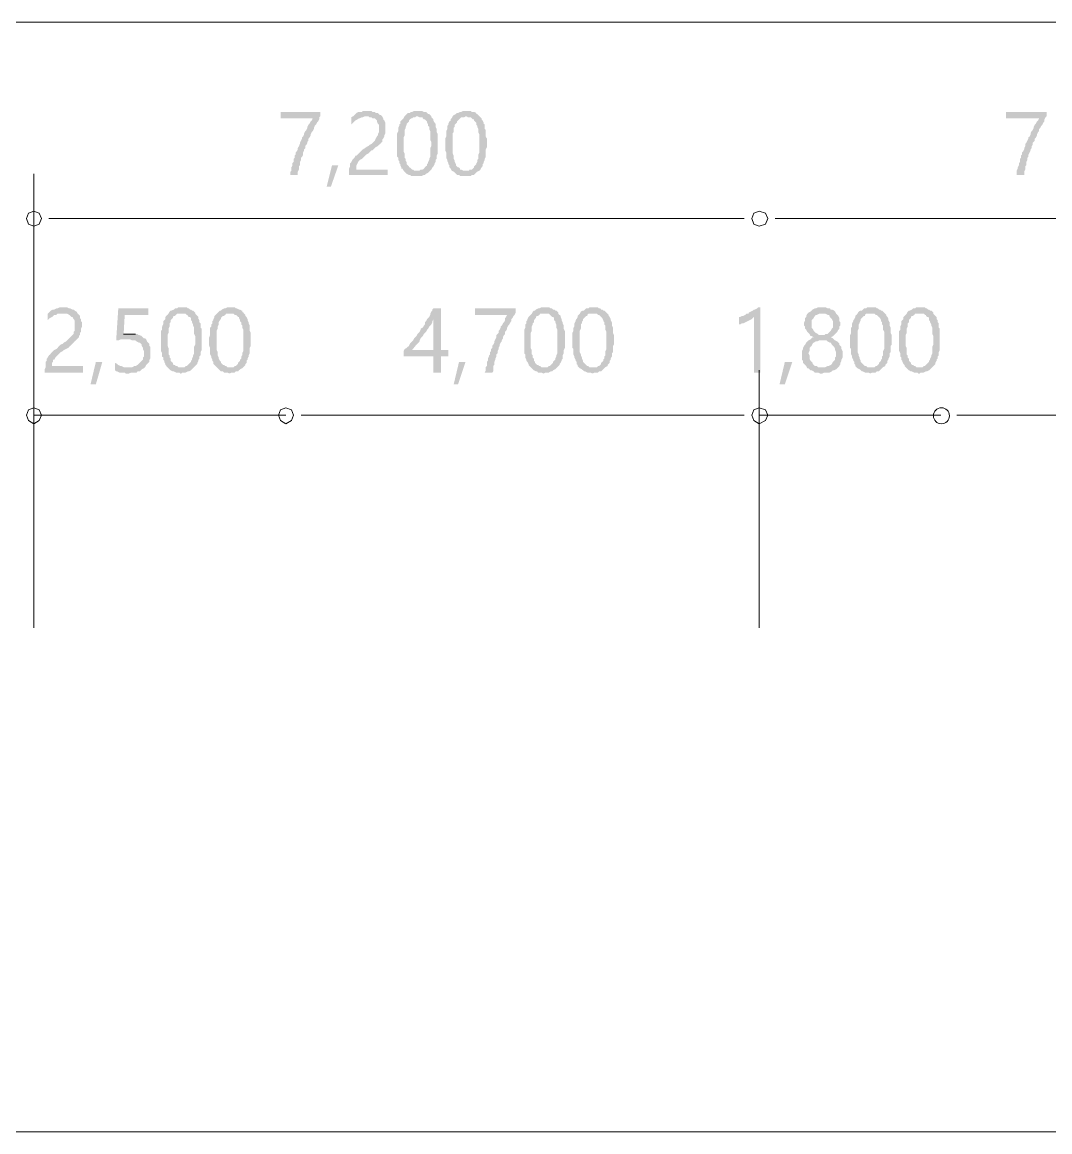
# Model space of a CAD drawing. Header units: millimetres. Extents: x -2246 to 101218, y 0 to 66109.
# Drawn here: x 75956 to 86146, y 49515 to 60521 of the extents above; entities that cross this region are included whole.
import ezdxf

# ---------------------------------------------------------------- set-up
doc = ezdxf.new("R2010")
doc.units = ezdxf.units.MM
doc.layers.add('PDF_솔리드 채우기', color=7, linetype='Continuous')
doc.layers.add('PDF_형상', color=7, linetype='Continuous')

msp = doc.modelspace()

# ---------------------------------------------------------------- hatches: boundary and pattern name
at = {"layer": 'PDF_솔리드 채우기', "transparency": 33554559}
for points in [[(78911, 59631), (78519, 59631), (78519, 59567), (78837, 59567), (78837, 59567), (78827, 59546), (78816, 59536), (78805, 59514), (78795, 59504), (78784, 59483), (78784, 59472), (78774, 59451), (78763, 59440), (78752, 59419), (78752, 59408), (78742, 59387), (78731, 59377), (78731, 59366), (78721, 59345), (78721, 59345), (78710, 59324), (78710, 59313), (78700, 59292), (78689, 59271), (78689, 59260), (78678, 59239), (78668, 59228), (78668, 59207), (78657, 59197), (78657, 59175), (78647, 59165), (78647, 59154), (78647, 59133), (78636, 59122), (78636, 59101), (78625, 59080), (78625, 59069), (78625, 59048), (78615, 59038), (78615, 59017), (78615, 59006), (78689, 59006), (78689, 59006), (78689, 59027), (78689, 59038), (78700, 59059), (78700, 59069), (78700, 59091), (78710, 59101), (78710, 59122), (78710, 59133), (78721, 59154), (78721, 59175), (78731, 59186), (78742, 59207), (78742, 59228), (78752, 59250), (78752, 59260), (78763, 59271), (78763, 59292), (78774, 59303), (78784, 59324), (78784, 59334), (78795, 59345), (78795, 59366), (78805, 59377), (78816, 59398), (78816, 59408), (78827, 59430), (78837, 59440), (78848, 59461), (78848, 59472), (78858, 59493), (78869, 59504), (78880, 59525), (78890, 59536), (78901, 59557), (78901, 59578), (78911, 59588)], [(79377, 59641), (79377, 59641), (79356, 59641), (79335, 59641), (79324, 59631), (79303, 59631), (79293, 59631), (79271, 59620), (79261, 59610), (79250, 59599), (79240, 59588), (79367, 59588), (79388, 59588), (79399, 59578), (79420, 59578), (79430, 59567), (79452, 59567), (79462, 59557), (79473, 59546), (79473, 59536), (79483, 59514), (79494, 59504), (79494, 59483), (79494, 59461), (79494, 59451), (79494, 59430), (79483, 59408), (79483, 59398), (79473, 59387), (79462, 59366), (79462, 59366), (79452, 59345), (79441, 59334), (79430, 59324), (79420, 59313), (79399, 59303), (79388, 59292), (79367, 59281), (79356, 59271), (79335, 59260), (79314, 59239), (79303, 59228), (79293, 59218), (79282, 59207), (79271, 59197), (79261, 59197), (79250, 59175), (79240, 59165), (79229, 59154), (79219, 59133), (79208, 59122), (79208, 59122), (79208, 59101), (79208, 59091), (79197, 59069), (79197, 59048), (79197, 59038), (79197, 59006), (79579, 59006), (79579, 59059), (79271, 59059), (79271, 59069), (79271, 59091), (79271, 59101), (79282, 59122), (79282, 59122), (79293, 59144), (79303, 59154), (79324, 59165), (79324, 59165), (79335, 59175), (79346, 59186), (79356, 59197), (79367, 59207), (79388, 59218), (79399, 59228), (79420, 59250), (79430, 59250), (79452, 59271), (79462, 59281), (79483, 59292), (79494, 59303), (79505, 59313), (79515, 59324), (79526, 59334), (79526, 59355), (79526, 59355), (79536, 59366), (79547, 59387), (79547, 59398), (79557, 59419), (79557, 59430), (79557, 59451), (79557, 59472), (79557, 59472), (79557, 59493), (79557, 59514), (79557, 59525), (79547, 59546), (79536, 59557), (79536, 59567), (79526, 59588), (79515, 59599), (79505, 59599), (79494, 59610), (79483, 59620), (79462, 59620), (79452, 59631), (79430, 59631), (79420, 59641), (79399, 59641)], [(79240, 59588), (79219, 59578), (79219, 59504), (79229, 59514), (79240, 59525), (79250, 59536), (79261, 59546), (79282, 59557), (79293, 59567), (79303, 59567), (79324, 59578), (79335, 59578), (79356, 59588), (79367, 59588)], [(79748, 59588), (79738, 59567), (79727, 59557), (79727, 59557), (79716, 59546), (79706, 59536), (79706, 59514), (79695, 59504), (79695, 59493), (79685, 59472), (79685, 59461), (79685, 59440), (79674, 59419), (79674, 59408), (79674, 59387), (79674, 59366), (79674, 59345), (79674, 59324), (79674, 59303), (79674, 59281), (79674, 59260), (79674, 59250), (79674, 59228), (79674, 59207), (79674, 59186), (79685, 59175), (79685, 59154), (79695, 59144), (79695, 59122), (79706, 59112), (79706, 59101), (79716, 59080), (79716, 59069), (79727, 59069), (79738, 59048), (79748, 59038), (79759, 59027), (79769, 59017), (79791, 59006), (79801, 59006), (79812, 58995), (79833, 58995), (79854, 58995), (79865, 58995), (79865, 58995), (79886, 58995), (79907, 58995), (79918, 58995), (79939, 59006), (79949, 59006), (79960, 59017), (79981, 59027), (79992, 59038), (80002, 59048), (79875, 59048), (79865, 59048), (79854, 59048), (79843, 59048), (79833, 59059), (79822, 59059), (79812, 59069), (79801, 59080), (79791, 59080), (79791, 59091), (79780, 59101), (79769, 59112), (79769, 59133), (79759, 59144), (79759, 59165), (79748, 59175), (79748, 59197), (79748, 59218), (79738, 59239), (79738, 59260), (79738, 59281), (79738, 59303), (79738, 59324), (79738, 59345), (79738, 59377), (79748, 59398), (79748, 59419), (79748, 59430), (79748, 59451), (79759, 59472), (79759, 59483), (79769, 59504), (79769, 59514), (79780, 59525), (79791, 59536), (79791, 59546), (79801, 59557), (79812, 59567), (79822, 59567), (79833, 59578), (79843, 59578), (79854, 59578), (79865, 59588), (79875, 59588)], [(79886, 59641), (79875, 59641), (79865, 59641), (79843, 59641), (79822, 59631), (79812, 59631), (79801, 59620), (79780, 59620), (79769, 59610), (79759, 59599), (79748, 59588), (79875, 59588), (79875, 59588), (79896, 59578), (79907, 59578), (79918, 59578), (79928, 59578), (79928, 59567), (79939, 59557), (79949, 59557), (79960, 59546), (79971, 59536), (79971, 59525), (79981, 59504), (79981, 59493), (79992, 59483), (79992, 59461), (80002, 59440), (80002, 59430), (80002, 59408), (80002, 59387), (80002, 59355), (80013, 59334), (80013, 59313), (80013, 59292), (80002, 59271), (80002, 59250), (80002, 59228), (80002, 59207), (80002, 59186), (79992, 59165), (79992, 59154), (79981, 59133), (79981, 59122), (79971, 59112), (79971, 59101), (79960, 59091), (79949, 59080), (79939, 59069), (79928, 59059), (79918, 59059), (79907, 59059), (79896, 59048), (79886, 59048), (79875, 59048), (80002, 59048), (80013, 59059), (80024, 59080), (80024, 59080), (80034, 59091), (80045, 59112), (80045, 59122), (80055, 59133), (80055, 59154), (80066, 59165), (80066, 59186), (80066, 59197), (80077, 59218), (80077, 59239), (80077, 59260), (80077, 59281), (80077, 59303), (80077, 59324), (80077, 59324), (80077, 59345), (80077, 59366), (80077, 59387), (80077, 59408), (80066, 59430), (80066, 59451), (80066, 59461), (80055, 59483), (80055, 59504), (80055, 59514), (80045, 59525), (80034, 59546), (80034, 59557), (80024, 59567), (80013, 59578), (80013, 59588), (80002, 59599), (79992, 59610), (79981, 59610), (79971, 59620), (79960, 59631), (79949, 59631), (79939, 59631), (79918, 59641), (79907, 59641), (79896, 59641)], [(80225, 59588), (80214, 59567), (80204, 59557), (80204, 59557), (80204, 59546), (80193, 59536), (80182, 59514), (80182, 59504), (80172, 59493), (80172, 59472), (80172, 59461), (80161, 59440), (80161, 59419), (80161, 59408), (80161, 59387), (80151, 59366), (80151, 59345), (80151, 59324), (80151, 59303), (80151, 59281), (80151, 59260), (80151, 59250), (80161, 59228), (80161, 59207), (80161, 59186), (80161, 59175), (80172, 59154), (80172, 59144), (80182, 59122), (80182, 59112), (80193, 59101), (80193, 59080), (80204, 59069), (80204, 59069), (80214, 59048), (80235, 59038), (80246, 59027), (80257, 59017), (80267, 59006), (80288, 59006), (80299, 58995), (80320, 58995), (80331, 58995), (80352, 58995), (80352, 58995), (80373, 58995), (80384, 58995), (80405, 58995), (80415, 59006), (80437, 59006), (80447, 59017), (80458, 59027), (80468, 59038), (80490, 59048), (80352, 59048), (80352, 59048), (80341, 59048), (80331, 59048), (80310, 59059), (80299, 59059), (80299, 59069), (80288, 59080), (80278, 59080), (80267, 59091), (80257, 59101), (80257, 59112), (80246, 59133), (80246, 59144), (80235, 59165), (80235, 59175), (80235, 59197), (80225, 59218), (80225, 59239), (80225, 59260), (80225, 59281), (80225, 59303), (80225, 59324), (80225, 59345), (80225, 59377), (80225, 59398), (80225, 59419), (80235, 59430), (80235, 59451), (80235, 59472), (80246, 59483), (80246, 59504), (80257, 59514), (80267, 59525), (80267, 59536), (80278, 59546), (80288, 59557), (80299, 59567), (80299, 59567), (80310, 59578), (80320, 59578), (80341, 59578), (80352, 59588), (80362, 59588)], [(80362, 59641), (80362, 59641), (80341, 59641), (80331, 59641), (80310, 59631), (80299, 59631), (80278, 59620), (80267, 59620), (80257, 59610), (80235, 59599), (80225, 59588), (80362, 59588), (80362, 59588), (80373, 59578), (80384, 59578), (80394, 59578), (80405, 59578), (80415, 59567), (80426, 59557), (80437, 59557), (80437, 59546), (80447, 59536), (80458, 59525), (80458, 59504), (80468, 59493), (80468, 59483), (80479, 59461), (80479, 59440), (80479, 59430), (80490, 59408), (80490, 59387), (80490, 59355), (80490, 59334), (80490, 59313), (80490, 59292), (80490, 59271), (80490, 59250), (80490, 59228), (80479, 59207), (80479, 59186), (80479, 59165), (80468, 59154), (80468, 59133), (80458, 59122), (80458, 59112), (80447, 59101), (80437, 59091), (80437, 59080), (80426, 59069), (80415, 59059), (80405, 59059), (80394, 59059), (80384, 59048), (80373, 59048), (80352, 59048), (80490, 59048), (80500, 59059), (80511, 59080), (80511, 59080), (80521, 59091), (80521, 59112), (80532, 59122), (80532, 59133), (80543, 59154), (80543, 59165), (80553, 59186), (80553, 59197), (80553, 59218), (80553, 59239), (80553, 59260), (80564, 59281), (80564, 59303), (80564, 59324), (80564, 59324), (80564, 59345), (80564, 59366), (80553, 59387), (80553, 59408), (80553, 59430), (80553, 59451), (80543, 59461), (80543, 59483), (80543, 59504), (80532, 59514), (80532, 59525), (80521, 59546), (80511, 59557), (80511, 59567), (80500, 59578), (80490, 59588), (80479, 59599), (80468, 59610), (80458, 59610), (80458, 59620), (80437, 59631), (80426, 59631), (80415, 59631), (80405, 59641), (80394, 59641), (80373, 59641)], [(86114, 59631), (85712, 59631), (85712, 59567), (86040, 59567), (86040, 59567), (86029, 59546), (86019, 59536), (86008, 59514), (85997, 59504), (85987, 59483), (85987, 59472), (85976, 59451), (85966, 59440), (85955, 59419), (85955, 59408), (85945, 59387), (85934, 59377), (85934, 59366), (85923, 59345), (85923, 59345), (85913, 59324), (85902, 59313), (85902, 59292), (85892, 59271), (85892, 59260), (85881, 59239), (85870, 59228), (85870, 59207), (85860, 59197), (85860, 59175), (85849, 59165), (85849, 59154), (85849, 59133), (85839, 59122), (85839, 59101), (85828, 59080), (85828, 59069), (85817, 59048), (85817, 59038), (85817, 59017), (85817, 59006), (85892, 59006), (85892, 59006), (85892, 59027), (85892, 59038), (85902, 59059), (85902, 59069), (85902, 59091), (85913, 59101), (85913, 59122), (85913, 59133), (85923, 59154), (85923, 59175), (85934, 59186), (85934, 59207), (85945, 59228), (85955, 59250), (85955, 59260), (85966, 59271), (85966, 59292), (85976, 59303), (85976, 59324), (85987, 59334), (85997, 59345), (85997, 59366), (86008, 59377), (86019, 59398), (86019, 59408), (86029, 59430), (86040, 59440), (86040, 59461), (86050, 59472), (86061, 59493), (86072, 59504), (86082, 59525), (86093, 59536), (86093, 59557), (86103, 59578), (86114, 59588)], [(76369, 57693), (76359, 57693), (76348, 57693), (76327, 57693), (76306, 57682), (76295, 57682), (76274, 57671), (76263, 57671), (76242, 57661), (76232, 57650), (76221, 57640), (76359, 57629), (76369, 57629), (76390, 57629), (76401, 57629), (76422, 57618), (76433, 57608), (76443, 57597), (76454, 57597), (76465, 57576), (76475, 57565), (76475, 57555), (76475, 57534), (76475, 57512), (76475, 57502), (76475, 57481), (76475, 57459), (76465, 57449), (76465, 57428), (76454, 57417), (76443, 57407), (76433, 57396), (76422, 57385), (76412, 57375), (76401, 57364), (76390, 57354), (76369, 57343), (76359, 57332), (76337, 57322), (76316, 57301), (76306, 57290), (76295, 57279), (76274, 57269), (76263, 57258), (76253, 57248), (76242, 57237), (76232, 57226), (76221, 57216), (76210, 57195), (76200, 57184), (76200, 57173), (76200, 57163), (76189, 57152), (76189, 57142), (76189, 57121), (76189, 57099), (76179, 57078), (76179, 57046), (76560, 57046), (76560, 57110), (76253, 57110), (76253, 57121), (76253, 57142), (76263, 57152), (76263, 57173), (76274, 57173), (76285, 57195), (76295, 57205), (76306, 57216), (76306, 57216), (76316, 57226), (76327, 57237), (76337, 57248), (76359, 57258), (76369, 57269), (76390, 57279), (76412, 57290), (76422, 57301), (76433, 57311), (76454, 57332), (76465, 57343), (76475, 57354), (76486, 57364), (76496, 57375), (76507, 57385), (76518, 57396), (76518, 57407), (76528, 57417), (76528, 57438), (76539, 57449), (76539, 57470), (76539, 57481), (76549, 57502), (76549, 57523), (76549, 57523), (76549, 57544), (76539, 57555), (76539, 57576), (76528, 57587), (76528, 57608), (76518, 57618), (76507, 57629), (76496, 57650), (76496, 57650), (76475, 57661), (76465, 57671), (76454, 57671), (76433, 57682), (76422, 57682), (76401, 57693), (76390, 57693)], [(77206, 57682), (76909, 57682), (76888, 57364), (76899, 57364), (76909, 57364), (76931, 57375), (76941, 57375), (76962, 57375), (76984, 57375), (76994, 57375), (77174, 57385), (77164, 57385), (77153, 57396), (77142, 57407), (77121, 57417), (77111, 57417), (77100, 57428), (77079, 57428), (76962, 57428), (76973, 57618), (77206, 57618)], [(77545, 57693), (77534, 57693), (77524, 57693), (77503, 57693), (77492, 57682), (77471, 57682), (77460, 57671), (77439, 57661), (77428, 57661), (77418, 57650), (77407, 57629), (77534, 57629), (77545, 57629), (77556, 57629), (77566, 57629), (77577, 57629), (77587, 57618), (77598, 57618), (77598, 57608), (77609, 57597), (77619, 57597), (77630, 57587), (77630, 57565), (77640, 57555), (77640, 57544), (77651, 57523), (77651, 57512), (77661, 57491), (77661, 57470), (77661, 57449), (77661, 57428), (77672, 57407), (77672, 57385), (77672, 57364), (77672, 57343), (77672, 57322), (77661, 57301), (77661, 57279), (77661, 57258), (77661, 57237), (77651, 57216), (77651, 57205), (77640, 57184), (77640, 57173), (77630, 57163), (77630, 57152), (77619, 57142), (77609, 57131), (77598, 57121), (77587, 57110), (77577, 57110), (77566, 57099), (77556, 57099), (77545, 57099), (77534, 57099), (77661, 57099), (77672, 57110), (77683, 57121), (77693, 57131), (77693, 57142), (77704, 57163), (77704, 57173), (77714, 57184), (77714, 57205), (77725, 57216), (77725, 57237), (77725, 57248), (77736, 57269), (77736, 57290), (77736, 57311), (77736, 57322), (77736, 57343), (77736, 57364), (77736, 57364), (77736, 57396), (77736, 57417), (77736, 57438), (77736, 57459), (77736, 57481), (77725, 57491), (77725, 57512), (77725, 57534), (77714, 57544), (77714, 57565), (77704, 57576), (77704, 57597), (77693, 57608), (77683, 57618), (77672, 57629), (77672, 57640), (77661, 57650), (77651, 57661), (77640, 57661), (77630, 57671), (77619, 57671), (77609, 57682), (77598, 57682), (77587, 57693), (77566, 57693), (77556, 57693)], [(78022, 57693), (78022, 57693), (78000, 57693), (77990, 57693), (77969, 57682), (77958, 57682), (77937, 57671), (77926, 57661), (77916, 57661), (77905, 57650), (77884, 57629), (78022, 57629), (78022, 57629), (78032, 57629), (78043, 57629), (78053, 57629), (78064, 57618), (78075, 57618), (78085, 57608), (78096, 57597), (78106, 57597), (78106, 57587), (78117, 57565), (78117, 57555), (78128, 57544), (78128, 57523), (78138, 57512), (78138, 57491), (78149, 57470), (78149, 57449), (78149, 57428), (78149, 57407), (78149, 57385), (78149, 57364), (78149, 57343), (78149, 57322), (78149, 57301), (78149, 57279), (78149, 57258), (78138, 57237), (78138, 57216), (78128, 57205), (78128, 57184), (78117, 57173), (78117, 57163), (78106, 57152), (78096, 57142), (78096, 57131), (78085, 57121), (78075, 57110), (78064, 57110), (78053, 57099), (78043, 57099), (78032, 57099), (78022, 57099), (78149, 57099), (78159, 57110), (78170, 57121), (78170, 57131), (78181, 57142), (78181, 57163), (78191, 57173), (78191, 57184), (78202, 57205), (78202, 57216), (78212, 57237), (78212, 57248), (78212, 57269), (78212, 57290), (78223, 57311), (78223, 57322), (78223, 57343), (78223, 57364), (78223, 57364), (78223, 57396), (78223, 57417), (78223, 57438), (78212, 57459), (78212, 57481), (78212, 57491), (78212, 57512), (78202, 57534), (78202, 57544), (78191, 57565), (78191, 57576), (78181, 57597), (78170, 57608), (78170, 57618), (78159, 57629), (78149, 57640), (78138, 57650), (78138, 57661), (78128, 57661), (78117, 57671), (78106, 57671), (78085, 57682), (78075, 57682), (78064, 57693), (78053, 57693), (78043, 57693)], [(80108, 57682), (80034, 57682), (80024, 57671), (80024, 57661), (80013, 57650), (80002, 57629), (80002, 57618), (79992, 57597), (79981, 57587), (80034, 57576), (80034, 57269), (79822, 57269), (80108, 57269)], [(80850, 57682), (80447, 57682), (80447, 57618), (80765, 57618), (80765, 57618), (80754, 57597), (80744, 57587), (80744, 57565), (80733, 57544), (80723, 57534), (80712, 57512), (80701, 57502), (80701, 57491), (80691, 57470), (80680, 57459), (80680, 57438), (80670, 57428), (80659, 57417), (80659, 57396), (80659, 57396), (80648, 57375), (80638, 57354), (80638, 57343), (80627, 57322), (80617, 57311), (80617, 57290), (80606, 57279), (80606, 57258), (80596, 57248), (80596, 57226), (80585, 57216), (80585, 57205), (80574, 57184), (80574, 57163), (80564, 57152), (80564, 57131), (80564, 57110), (80553, 57099), (80553, 57078), (80553, 57068), (80543, 57046), (80617, 57046), (80627, 57057), (80627, 57078), (80627, 57089), (80627, 57110), (80638, 57121), (80638, 57142), (80638, 57152), (80648, 57173), (80648, 57184), (80659, 57205), (80659, 57226), (80670, 57237), (80670, 57258), (80680, 57279), (80680, 57290), (80691, 57311), (80691, 57322), (80701, 57343), (80712, 57354), (80712, 57364), (80723, 57385), (80723, 57396), (80733, 57417), (80744, 57428), (80744, 57449), (80754, 57459), (80765, 57481), (80765, 57491), (80776, 57512), (80786, 57523), (80797, 57544), (80807, 57555), (80807, 57576), (80818, 57587), (80829, 57608), (80839, 57618), (80850, 57640)], [(81136, 57693), (81136, 57693), (81115, 57693), (81104, 57693), (81083, 57682), (81072, 57682), (81051, 57671), (81040, 57661), (81030, 57661), (81019, 57650), (81009, 57629), (81136, 57629), (81136, 57629), (81146, 57629), (81167, 57629), (81178, 57629), (81189, 57618), (81189, 57618), (81199, 57608), (81210, 57597), (81220, 57597), (81231, 57587), (81231, 57565), (81242, 57555), (81242, 57544), (81252, 57523), (81252, 57512), (81252, 57491), (81263, 57470), (81263, 57449), (81263, 57428), (81263, 57407), (81263, 57385), (81263, 57364), (81263, 57343), (81263, 57322), (81263, 57301), (81263, 57279), (81263, 57258), (81263, 57237), (81252, 57216), (81252, 57205), (81242, 57184), (81242, 57173), (81231, 57163), (81220, 57152), (81220, 57142), (81210, 57131), (81199, 57121), (81189, 57110), (81178, 57110), (81167, 57099), (81157, 57099), (81146, 57099), (81136, 57099), (81263, 57099), (81273, 57110), (81284, 57121), (81284, 57131), (81295, 57142), (81305, 57163), (81305, 57173), (81316, 57184), (81316, 57205), (81316, 57216), (81326, 57237), (81326, 57248), (81326, 57269), (81337, 57290), (81337, 57311), (81337, 57322), (81337, 57343), (81337, 57364), (81337, 57364), (81337, 57396), (81337, 57417), (81337, 57438), (81337, 57459), (81326, 57481), (81326, 57491), (81326, 57512), (81316, 57534), (81316, 57544), (81305, 57565), (81305, 57576), (81295, 57597), (81295, 57608), (81284, 57618), (81273, 57629), (81273, 57640), (81263, 57650), (81252, 57661), (81242, 57661), (81231, 57671), (81220, 57671), (81210, 57682), (81199, 57682), (81178, 57693), (81167, 57693), (81157, 57693)], [(81623, 57693), (81623, 57693), (81602, 57693), (81581, 57693), (81570, 57682), (81549, 57682), (81538, 57671), (81528, 57661), (81517, 57661), (81496, 57650), (81485, 57629), (81623, 57629), (81623, 57629), (81634, 57629), (81644, 57629), (81655, 57629), (81665, 57618), (81676, 57618), (81687, 57608), (81697, 57597), (81697, 57597), (81708, 57587), (81718, 57565), (81718, 57555), (81729, 57544), (81729, 57523), (81739, 57512), (81739, 57491), (81739, 57470), (81750, 57449), (81750, 57428), (81750, 57407), (81750, 57385), (81750, 57364), (81750, 57343), (81750, 57322), (81750, 57301), (81750, 57279), (81739, 57258), (81739, 57237), (81739, 57216), (81729, 57205), (81729, 57184), (81718, 57173), (81718, 57163), (81708, 57152), (81697, 57142), (81697, 57131), (81687, 57121), (81676, 57110), (81665, 57110), (81655, 57099), (81644, 57099), (81634, 57099), (81612, 57099), (81739, 57099), (81761, 57110), (81761, 57121), (81771, 57131), (81782, 57142), (81782, 57163), (81792, 57173), (81792, 57184), (81803, 57205), (81803, 57216), (81803, 57237), (81814, 57248), (81814, 57269), (81814, 57290), (81814, 57311), (81824, 57322), (81824, 57343), (81824, 57364), (81824, 57364), (81824, 57396), (81824, 57417), (81814, 57438), (81814, 57459), (81814, 57481), (81814, 57491), (81803, 57512), (81803, 57534), (81803, 57544), (81792, 57565), (81792, 57576), (81782, 57597), (81771, 57608), (81771, 57618), (81761, 57629), (81750, 57640), (81739, 57650), (81729, 57661), (81718, 57661), (81708, 57671), (81697, 57671), (81687, 57682), (81676, 57682), (81665, 57693), (81655, 57693), (81634, 57693)], [(83275, 57693), (83254, 57693), (83244, 57682), (83222, 57671), (83212, 57671), (83201, 57661), (83180, 57650), (83159, 57640), (83159, 57629), (83138, 57629), (83127, 57618), (83106, 57608), (83095, 57608), (83074, 57597), (83212, 57597), (83212, 57046), (83275, 57046)], [(83890, 57693), (83879, 57693), (83868, 57693), (83847, 57693), (83826, 57682), (83816, 57682), (83794, 57671), (83794, 57671), (83784, 57661), (83773, 57650), (83752, 57640), (83741, 57629), (83731, 57608), (83731, 57608), (83731, 57597), (83720, 57587), (83720, 57565), (83710, 57544), (83710, 57534), (83710, 57512), (83720, 57502), (83720, 57481), (83731, 57470), (83741, 57449), (83741, 57449), (83752, 57438), (83763, 57428), (83773, 57407), (83784, 57407), (83805, 57396), (83794, 57396), (83784, 57385), (83773, 57375), (83752, 57364), (83890, 57364), (83890, 57364), (83911, 57364), (83932, 57364), (83943, 57354), (83964, 57343), (83974, 57343), (83985, 57322), (83985, 57322), (83996, 57311), (84006, 57301), (84017, 57279), (84017, 57269), (84027, 57248), (84027, 57237), (84027, 57226), (84027, 57205), (84017, 57195), (84017, 57173), (84006, 57163), (83996, 57152), (83985, 57131), (83985, 57131), (83974, 57121), (83953, 57110), (83943, 57110), (83921, 57099), (83911, 57099), (83890, 57099), (83741, 57089), (83752, 57089), (83763, 57078), (83773, 57068), (83784, 57068), (83805, 57057), (83816, 57046), (83837, 57046), (83847, 57046), (83868, 57036), (83890, 57036), (83890, 57036), (83911, 57046), (83932, 57046), (83953, 57046), (83964, 57046), (83985, 57057), (83996, 57068), (84006, 57068), (84027, 57078), (84038, 57089), (84049, 57099), (84059, 57110), (84070, 57131), (84070, 57142), (84080, 57163), (84080, 57173), (84091, 57195), (84091, 57205), (84091, 57226), (84091, 57226), (84091, 57248), (84091, 57258), (84080, 57279), (84080, 57301), (84070, 57311), (84059, 57322), (84059, 57332), (84049, 57343), (84038, 57354), (84017, 57364), (84006, 57375), (83996, 57385), (83974, 57396), (83974, 57396), (83996, 57407), (84006, 57417), (83890, 57417), (83879, 57417), (83858, 57417), (83847, 57428), (83826, 57438), (83816, 57449), (83816, 57449), (83805, 57459), (83794, 57481), (83784, 57491), (83784, 57512), (83784, 57523), (83784, 57523), (83784, 57544), (83784, 57565), (83794, 57576), (83805, 57587), (83816, 57608), (83826, 57618), (83837, 57618), (83858, 57629), (83868, 57629), (83890, 57629), (84027, 57629), (84017, 57650), (84017, 57650), (84006, 57661), (83985, 57671), (83974, 57671), (83964, 57682), (83943, 57682), (83921, 57693), (83911, 57693)], [(84377, 57693), (84377, 57693), (84356, 57693), (84335, 57693), (84324, 57682), (84303, 57682), (84292, 57671), (84282, 57661), (84271, 57661), (84250, 57650), (84239, 57629), (84377, 57629), (84377, 57629), (84387, 57629), (84398, 57629), (84409, 57629), (84419, 57618), (84430, 57618), (84440, 57608), (84451, 57597), (84451, 57597), (84462, 57587), (84472, 57565), (84472, 57555), (84483, 57544), (84483, 57523), (84493, 57512), (84493, 57491), (84493, 57470), (84504, 57449), (84504, 57428), (84504, 57407), (84504, 57385), (84504, 57364), (84504, 57343), (84504, 57322), (84504, 57301), (84504, 57279), (84493, 57258), (84493, 57237), (84493, 57216), (84483, 57205), (84483, 57184), (84472, 57173), (84472, 57163), (84462, 57152), (84451, 57142), (84451, 57131), (84440, 57121), (84430, 57110), (84419, 57110), (84409, 57099), (84398, 57099), (84387, 57099), (84366, 57099), (84493, 57099), (84515, 57110), (84515, 57121), (84525, 57131), (84536, 57142), (84536, 57163), (84546, 57173), (84546, 57184), (84557, 57205), (84557, 57216), (84557, 57237), (84568, 57248), (84568, 57269), (84568, 57290), (84568, 57311), (84578, 57322), (84578, 57343), (84578, 57364), (84578, 57364), (84578, 57396), (84578, 57417), (84568, 57438), (84568, 57459), (84568, 57481), (84568, 57491), (84557, 57512), (84557, 57534), (84557, 57544), (84546, 57565), (84546, 57576), (84536, 57597), (84525, 57608), (84525, 57618), (84515, 57629), (84504, 57640), (84493, 57650), (84483, 57661), (84472, 57661), (84462, 57671), (84451, 57671), (84440, 57682), (84430, 57682), (84419, 57693), (84409, 57693), (84387, 57693)], [(84864, 57693), (84854, 57693), (84843, 57693), (84822, 57693), (84811, 57682), (84790, 57682), (84779, 57671), (84758, 57661), (84748, 57661), (84737, 57650), (84726, 57629), (84854, 57629), (84864, 57629), (84875, 57629), (84885, 57629), (84896, 57629), (84907, 57618), (84917, 57618), (84917, 57608), (84928, 57597), (84938, 57597), (84949, 57587), (84949, 57565), (84959, 57555), (84959, 57544), (84970, 57523), (84970, 57512), (84981, 57491), (84981, 57470), (84981, 57449), (84981, 57428), (84991, 57407), (84991, 57385), (84991, 57364), (84991, 57343), (84991, 57322), (84981, 57301), (84981, 57279), (84981, 57258), (84981, 57237), (84970, 57216), (84970, 57205), (84959, 57184), (84959, 57173), (84949, 57163), (84949, 57152), (84938, 57142), (84928, 57131), (84917, 57121), (84907, 57110), (84896, 57110), (84885, 57099), (84875, 57099), (84864, 57099), (84854, 57099), (84981, 57099), (84991, 57110), (85002, 57121), (85012, 57131), (85012, 57142), (85023, 57163), (85023, 57173), (85034, 57184), (85034, 57205), (85044, 57216), (85044, 57237), (85044, 57248), (85055, 57269), (85055, 57290), (85055, 57311), (85055, 57322), (85055, 57343), (85055, 57364), (85055, 57364), (85055, 57396), (85055, 57417), (85055, 57438), (85055, 57459), (85055, 57481), (85044, 57491), (85044, 57512), (85044, 57534), (85034, 57544), (85034, 57565), (85023, 57576), (85023, 57597), (85012, 57608), (85002, 57618), (84991, 57629), (84991, 57640), (84981, 57650), (84970, 57661), (84959, 57661), (84949, 57671), (84938, 57671), (84928, 57682), (84917, 57682), (84907, 57693), (84885, 57693), (84875, 57693)], [(76221, 57640), (76210, 57629), (76210, 57555), (76210, 57565), (76221, 57576), (76232, 57587), (76253, 57597), (76263, 57608), (76274, 57618), (76295, 57618), (76306, 57629), (76327, 57629), (76337, 57629), (76359, 57629)], [(77407, 57629), (77397, 57618), (77386, 57608), (77386, 57608), (77376, 57597), (77376, 57576), (77365, 57565), (77354, 57555), (77354, 57534), (77354, 57523), (77344, 57502), (77344, 57491), (77344, 57470), (77333, 57459), (77333, 57438), (77333, 57417), (77333, 57396), (77333, 57375), (77333, 57354), (77333, 57332), (77333, 57311), (77333, 57290), (77333, 57279), (77333, 57258), (77344, 57237), (77344, 57226), (77344, 57205), (77354, 57195), (77354, 57173), (77365, 57163), (77365, 57152), (77376, 57131), (77376, 57121), (77386, 57110), (77397, 57099), (77407, 57089), (77418, 57078), (77428, 57068), (77450, 57057), (77460, 57057), (77481, 57046), (77492, 57046), (77513, 57046), (77524, 57036), (77534, 57036), (77545, 57046), (77566, 57046), (77577, 57046), (77598, 57057), (77609, 57057), (77630, 57068), (77640, 57078), (77651, 57089), (77661, 57099), (77534, 57099), (77524, 57099), (77513, 57099), (77503, 57099), (77492, 57110), (77481, 57110), (77471, 57121), (77460, 57121), (77450, 57131), (77450, 57142), (77439, 57152), (77428, 57163), (77428, 57184), (77418, 57195), (77418, 57216), (77407, 57226), (77407, 57248), (77407, 57269), (77407, 57290), (77397, 57311), (77397, 57332), (77397, 57354), (77397, 57375), (77397, 57396), (77397, 57417), (77407, 57438), (77407, 57459), (77407, 57481), (77418, 57502), (77418, 57523), (77418, 57534), (77428, 57544), (77428, 57565), (77439, 57576), (77450, 57587), (77450, 57597), (77460, 57608), (77471, 57608), (77481, 57618), (77492, 57629), (77503, 57629), (77513, 57629), (77524, 57629), (77534, 57629)], [(77884, 57629), (77873, 57618), (77863, 57608), (77863, 57608), (77863, 57597), (77852, 57576), (77852, 57565), (77842, 57555), (77842, 57534), (77831, 57523), (77831, 57502), (77820, 57491), (77820, 57470), (77820, 57459), (77820, 57438), (77820, 57417), (77810, 57396), (77810, 57375), (77810, 57354), (77810, 57332), (77810, 57311), (77820, 57290), (77820, 57279), (77820, 57258), (77820, 57237), (77820, 57226), (77831, 57205), (77831, 57195), (77842, 57173), (77842, 57163), (77852, 57152), (77852, 57131), (77863, 57121), (77873, 57110), (77884, 57099), (77895, 57089), (77905, 57078), (77916, 57068), (77926, 57057), (77947, 57057), (77958, 57046), (77979, 57046), (77990, 57046), (78011, 57036), (78011, 57036), (78032, 57046), (78043, 57046), (78064, 57046), (78075, 57057), (78096, 57057), (78106, 57068), (78117, 57078), (78138, 57089), (78149, 57099), (78022, 57099), (78011, 57099), (78000, 57099), (77990, 57099), (77979, 57110), (77969, 57110), (77958, 57121), (77947, 57121), (77937, 57131), (77926, 57142), (77926, 57152), (77916, 57163), (77905, 57184), (77905, 57195), (77895, 57216), (77895, 57226), (77895, 57248), (77884, 57269), (77884, 57290), (77884, 57311), (77884, 57332), (77884, 57354), (77884, 57375), (77884, 57396), (77884, 57417), (77884, 57438), (77884, 57459), (77895, 57481), (77895, 57502), (77905, 57523), (77905, 57534), (77905, 57544), (77916, 57565), (77926, 57576), (77926, 57587), (77937, 57597), (77947, 57608), (77958, 57608), (77969, 57618), (77979, 57629), (77990, 57629), (78000, 57629), (78011, 57629), (78022, 57629)], [(79981, 57587), (79971, 57576), (79960, 57555), (79949, 57544), (79949, 57523), (79939, 57512), (79928, 57491), (79907, 57481), (79907, 57470), (79896, 57449), (79886, 57438), (79875, 57428), (79865, 57407), (79854, 57396), (79843, 57385), (79833, 57364), (79822, 57354), (79812, 57343), (79801, 57332), (79791, 57311), (79780, 57301), (79769, 57290), (79748, 57279), (79738, 57258), (79738, 57205), (80034, 57205), (80034, 57046), (80108, 57046), (80108, 57205), (80182, 57205), (80182, 57269), (80108, 57269), (79822, 57269), (79865, 57322), (79875, 57332), (79886, 57343), (79896, 57354), (79896, 57364), (79907, 57385), (79918, 57396), (79928, 57407), (79939, 57428), (79949, 57438), (79960, 57449), (79971, 57470), (79981, 57481), (79992, 57502), (80002, 57512), (80013, 57523), (80024, 57544), (80024, 57555), (80034, 57576)], [(81009, 57629), (80998, 57618), (80987, 57608), (80987, 57608), (80977, 57597), (80966, 57576), (80966, 57565), (80956, 57555), (80956, 57534), (80945, 57523), (80945, 57502), (80945, 57491), (80934, 57470), (80934, 57459), (80934, 57438), (80934, 57417), (80934, 57396), (80934, 57375), (80934, 57354), (80934, 57332), (80934, 57311), (80934, 57290), (80934, 57279), (80934, 57258), (80934, 57237), (80945, 57226), (80945, 57205), (80945, 57195), (80956, 57173), (80956, 57163), (80966, 57152), (80977, 57131), (80977, 57121), (80987, 57110), (80998, 57099), (81009, 57089), (81019, 57078), (81030, 57068), (81051, 57057), (81062, 57057), (81072, 57046), (81093, 57046), (81104, 57046), (81125, 57036), (81125, 57036), (81146, 57046), (81167, 57046), (81178, 57046), (81199, 57057), (81210, 57057), (81220, 57068), (81242, 57078), (81252, 57089), (81263, 57099), (81136, 57099), (81125, 57099), (81115, 57099), (81104, 57099), (81093, 57110), (81083, 57110), (81072, 57121), (81062, 57121), (81051, 57131), (81040, 57142), (81040, 57152), (81030, 57163), (81030, 57184), (81019, 57195), (81019, 57216), (81009, 57226), (81009, 57248), (81009, 57269), (80998, 57290), (80998, 57311), (80998, 57332), (80998, 57354), (80998, 57375), (80998, 57396), (80998, 57417), (80998, 57438), (81009, 57459), (81009, 57481), (81009, 57502), (81019, 57523), (81019, 57534), (81030, 57544), (81030, 57565), (81040, 57576), (81051, 57587), (81051, 57597), (81062, 57608), (81072, 57608), (81083, 57618), (81093, 57629), (81104, 57629), (81115, 57629), (81125, 57629), (81136, 57629)], [(81485, 57629), (81475, 57618), (81464, 57608), (81464, 57608), (81464, 57597), (81453, 57576), (81443, 57565), (81443, 57555), (81432, 57534), (81432, 57523), (81432, 57502), (81422, 57491), (81422, 57470), (81422, 57459), (81411, 57438), (81411, 57417), (81411, 57396), (81411, 57375), (81411, 57354), (81411, 57332), (81411, 57311), (81411, 57290), (81422, 57279), (81422, 57258), (81422, 57237), (81422, 57226), (81432, 57205), (81432, 57195), (81443, 57173), (81443, 57163), (81453, 57152), (81453, 57131), (81464, 57121), (81464, 57110), (81475, 57099), (81485, 57089), (81506, 57078), (81517, 57068), (81528, 57057), (81538, 57057), (81559, 57046), (81570, 57046), (81591, 57046), (81612, 57036), (81612, 57036), (81634, 57046), (81644, 57046), (81665, 57046), (81676, 57057), (81697, 57057), (81708, 57068), (81718, 57078), (81729, 57089), (81739, 57099), (81612, 57099), (81612, 57099), (81602, 57099), (81581, 57099), (81570, 57110), (81559, 57110), (81549, 57121), (81549, 57121), (81538, 57131), (81528, 57142), (81517, 57152), (81517, 57163), (81506, 57184), (81506, 57195), (81496, 57216), (81496, 57226), (81485, 57248), (81485, 57269), (81485, 57290), (81485, 57311), (81485, 57332), (81485, 57354), (81485, 57375), (81485, 57396), (81485, 57417), (81485, 57438), (81485, 57459), (81496, 57481), (81496, 57502), (81496, 57523), (81506, 57534), (81506, 57544), (81517, 57565), (81517, 57576), (81528, 57587), (81538, 57597), (81549, 57608), (81559, 57608), (81559, 57618), (81570, 57629), (81581, 57629), (81591, 57629), (81612, 57629), (81623, 57629)], [(83074, 57597), (83063, 57597), (83063, 57523), (83063, 57523), (83074, 57523), (83095, 57534), (83106, 57534), (83127, 57544), (83148, 57555), (83148, 57555), (83169, 57565), (83191, 57576), (83201, 57587), (83212, 57597)], [(84027, 57629), (83890, 57629), (83911, 57629), (83921, 57629), (83943, 57618), (83953, 57618), (83964, 57608), (83964, 57597), (83974, 57587), (83985, 57576), (83996, 57555), (83996, 57544), (83996, 57523), (83996, 57523), (83996, 57502), (83996, 57491), (83985, 57481), (83974, 57459), (83964, 57449), (83953, 57438), (83943, 57428), (83921, 57428), (83911, 57417), (83890, 57417), (84006, 57417), (84017, 57428), (84027, 57438), (84038, 57449), (84049, 57470), (84059, 57481), (84059, 57502), (84070, 57512), (84070, 57534), (84070, 57544), (84059, 57555), (84059, 57576), (84059, 57587), (84049, 57608), (84038, 57618)], [(84239, 57629), (84229, 57618), (84218, 57608), (84218, 57608), (84218, 57597), (84207, 57576), (84197, 57565), (84197, 57555), (84186, 57534), (84186, 57523), (84186, 57502), (84176, 57491), (84176, 57470), (84176, 57459), (84176, 57438), (84165, 57417), (84165, 57396), (84165, 57375), (84165, 57354), (84165, 57332), (84165, 57311), (84165, 57290), (84176, 57279), (84176, 57258), (84176, 57237), (84176, 57226), (84186, 57205), (84186, 57195), (84197, 57173), (84197, 57163), (84207, 57152), (84207, 57131), (84218, 57121), (84218, 57110), (84229, 57099), (84239, 57089), (84260, 57078), (84271, 57068), (84282, 57057), (84292, 57057), (84313, 57046), (84324, 57046), (84345, 57046), (84366, 57036), (84366, 57036), (84387, 57046), (84398, 57046), (84419, 57046), (84430, 57057), (84451, 57057), (84462, 57068), (84472, 57078), (84483, 57089), (84493, 57099), (84366, 57099), (84366, 57099), (84356, 57099), (84335, 57099), (84324, 57110), (84313, 57110), (84303, 57121), (84303, 57121), (84292, 57131), (84282, 57142), (84271, 57152), (84271, 57163), (84260, 57184), (84260, 57195), (84250, 57216), (84250, 57226), (84239, 57248), (84239, 57269), (84239, 57290), (84239, 57311), (84239, 57332), (84239, 57354), (84239, 57375), (84239, 57396), (84239, 57417), (84239, 57438), (84239, 57459), (84250, 57481), (84250, 57502), (84250, 57523), (84260, 57534), (84260, 57544), (84271, 57565), (84271, 57576), (84282, 57587), (84292, 57597), (84303, 57608), (84313, 57608), (84313, 57618), (84324, 57629), (84335, 57629), (84345, 57629), (84366, 57629), (84377, 57629)], [(84726, 57629), (84716, 57618), (84705, 57608), (84705, 57608), (84695, 57597), (84695, 57576), (84684, 57565), (84673, 57555), (84673, 57534), (84673, 57523), (84663, 57502), (84663, 57491), (84663, 57470), (84652, 57459), (84652, 57438), (84652, 57417), (84652, 57396), (84652, 57375), (84652, 57354), (84652, 57332), (84652, 57311), (84652, 57290), (84652, 57279), (84652, 57258), (84663, 57237), (84663, 57226), (84663, 57205), (84673, 57195), (84673, 57173), (84684, 57163), (84684, 57152), (84695, 57131), (84705, 57121), (84705, 57110), (84716, 57099), (84726, 57089), (84737, 57078), (84748, 57068), (84769, 57057), (84779, 57057), (84801, 57046), (84811, 57046), (84832, 57046), (84843, 57036), (84854, 57036), (84864, 57046), (84885, 57046), (84896, 57046), (84917, 57057), (84928, 57057), (84949, 57068), (84959, 57078), (84970, 57089), (84981, 57099), (84854, 57099), (84843, 57099), (84832, 57099), (84822, 57099), (84811, 57110), (84801, 57110), (84790, 57121), (84779, 57121), (84769, 57131), (84769, 57142), (84758, 57152), (84748, 57163), (84748, 57184), (84737, 57195), (84737, 57216), (84726, 57226), (84726, 57248), (84726, 57269), (84726, 57290), (84716, 57311), (84716, 57332), (84716, 57354), (84716, 57375), (84716, 57396), (84716, 57417), (84726, 57438), (84726, 57459), (84726, 57481), (84737, 57502), (84737, 57523), (84737, 57534), (84748, 57544), (84748, 57565), (84758, 57576), (84769, 57587), (84769, 57597), (84779, 57608), (84790, 57608), (84801, 57618), (84811, 57629), (84822, 57629), (84832, 57629), (84843, 57629), (84854, 57629)], [(77174, 57385), (76994, 57375), (77005, 57375), (77026, 57375), (77047, 57364), (77068, 57364), (77079, 57364), (77090, 57354), (77111, 57343), (77121, 57343), (77132, 57332), (77142, 57322), (77142, 57311), (77153, 57290), (77153, 57279), (77164, 57258), (77164, 57237), (77164, 57226), (77164, 57205), (77153, 57195), (77153, 57173), (77142, 57163), (77132, 57152), (77121, 57142), (77111, 57131), (77100, 57121), (77079, 57110), (77068, 57110), (77047, 57099), (77026, 57099), (77015, 57099), (77174, 57099), (77174, 57099), (77185, 57121), (77195, 57131), (77206, 57142), (77217, 57152), (77217, 57173), (77227, 57184), (77227, 57205), (77227, 57226), (77227, 57248), (77227, 57248), (77227, 57258), (77227, 57279), (77227, 57301), (77217, 57311), (77217, 57332), (77206, 57343), (77195, 57354), (77185, 57375)], [(83752, 57364), (83741, 57354), (83731, 57343), (83720, 57322), (83720, 57322), (83710, 57311), (83699, 57290), (83699, 57279), (83688, 57258), (83688, 57248), (83688, 57226), (83688, 57216), (83688, 57195), (83688, 57173), (83699, 57163), (83699, 57142), (83710, 57131), (83720, 57121), (83731, 57110), (83741, 57089), (83890, 57099), (83890, 57099), (83868, 57099), (83847, 57099), (83837, 57110), (83816, 57110), (83805, 57121), (83794, 57131), (83794, 57142), (83784, 57152), (83773, 57163), (83763, 57184), (83763, 57195), (83763, 57216), (83752, 57237), (83752, 57237), (83763, 57258), (83763, 57269), (83763, 57290), (83773, 57301), (83784, 57311), (83794, 57332), (83794, 57332), (83805, 57343), (83826, 57354), (83837, 57354), (83858, 57364), (83868, 57364), (83890, 57364)], [(76878, 57142), (76878, 57068), (76888, 57057), (76899, 57057), (76920, 57046), (76931, 57046), (76952, 57046), (76973, 57046), (76984, 57036), (77015, 57036), (77015, 57036), (77037, 57046), (77047, 57046), (77068, 57046), (77090, 57046), (77100, 57057), (77121, 57057), (77132, 57068), (77142, 57078), (77164, 57089), (77174, 57099), (77015, 57099), (77005, 57099), (76994, 57099), (76973, 57099), (76962, 57099), (76941, 57110), (76931, 57110), (76909, 57121), (76899, 57131)]]:
    msp.add_hatch(color=256, dxfattribs=at).paths.add_polyline_path(points)

# ---------------------------------------------------------------- linework, layer by layer
at = {"layer": 'PDF_솔리드 채우기', "lineweight": 5, "transparency": 33554559}
for points in [[(79091, 59101), (79017, 58889), (79028, 59101), (78975, 58889)], [(76751, 57152), (76687, 56930), (76687, 57152), (76634, 56930)], [(80352, 57152), (80278, 56930), (80288, 57152), (80235, 56930)], [(83593, 57152), (83519, 56930), (83519, 57152), (83466, 56930)]]:
    msp.add_solid(points, dxfattribs=at)
at = {"layer": 'PDF_형상', "lineweight": 5}
for points in [[(11408, 60521), (11556, 60521), (90171, 60521), (90319, 60521)], [(76073, 54515), (76073, 59017), (76073, 54515), (76073, 57068)], [(76221, 58572), (76369, 58572), (82968, 58572), (83116, 58572)], [(83424, 58572), (83572, 58572), (90171, 58572), (90319, 58572)], [(78572, 56623), (76073, 56623)], [(82672, 56623), (82968, 56623), (78869, 56623), (79166, 56623)], [(85065, 56623), (83265, 56623)], [(90319, 56623), (90171, 56623), (85373, 56623), (85669, 56623)], [(93867, 49515), (61869, 49515), (61869, 51221), (10952, 51221)]]:
    msp.add_lwpolyline(points, dxfattribs=at)
for points in [[(75999, 58572), (76020, 58519), (76073, 58498), (76126, 58519), (76147, 58572), (76126, 58625), (76073, 58646), (76020, 58625)], [(76147, 58572), (76126, 58625), (76073, 58646), (76020, 58625), (75999, 58572), (76020, 58519), (76073, 58498), (76126, 58519)], [(83349, 58572), (83328, 58625), (83265, 58646), (83212, 58625), (83191, 58572), (83212, 58519), (83265, 58498), (83328, 58519)], [(83191, 58572), (83212, 58519), (83265, 58498), (83328, 58519), (83349, 58572), (83328, 58625), (83265, 58646), (83212, 58625)], [(77026, 57428), (77015, 57428), (76994, 57428), (76984, 57428), (76962, 57428), (77079, 57428), (77058, 57428), (77037, 57428)], [(83265, 57068), (83265, 54515)], [(75999, 56623), (76020, 56570), (76073, 56538), (76126, 56570), (76147, 56623), (76126, 56676), (76073, 56697), (76020, 56676)], [(78647, 56623), (78625, 56676), (78572, 56697), (78519, 56676), (78498, 56623), (78519, 56570), (78572, 56538), (78625, 56570)], [(78647, 56623), (78625, 56676), (78572, 56697), (78519, 56676), (78498, 56623), (78519, 56570), (78572, 56538), (78625, 56570)], [(83191, 56623), (83212, 56570), (83265, 56538), (83328, 56570), (83349, 56623), (83328, 56676), (83265, 56697), (83212, 56676)], [(83191, 56623), (83212, 56570), (83265, 56538), (83328, 56570), (83349, 56623), (83328, 56676), (83265, 56697), (83212, 56676)], [(78869, 56623), (78721, 56623)], [(82968, 56623), (83116, 56623)], [(85373, 56623), (85224, 56623)]]:
    msp.add_lwpolyline(points, close=True, dxfattribs=at)
msp.add_circle((85071, 56617), 79.6, dxfattribs=at)

doc.saveas('drawing.dxf')
